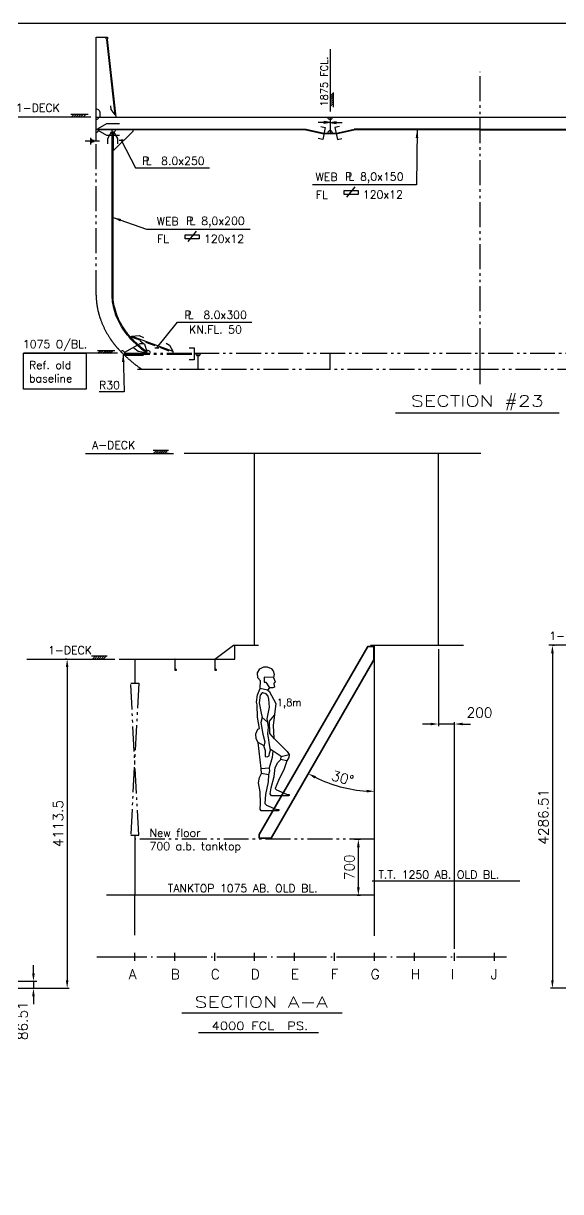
# Model space of a CAD drawing. Extents: x -86245 to 167090, y -69122 to 55245.
# Drawn here: x 12609 to 19328, y 14501 to 29100 of the extents above; entities that cross this region are included whole.
import ezdxf
from ezdxf.enums import TextEntityAlignment as Align

# ---------------------------------------------------------------- set-up
doc = ezdxf.new("R2010")
doc.units = 0
doc.header["$LTSCALE"] = 250
for name, pattern in [('CENTER', [3, 2.5, -0.25, 0, -0.25]), ('DASHED', [0.75, 0.5, -0.25]), ('PHANTOM', [2.1, 1.25, -0.2, 0.125, -0.2, 0.125, -0.2])]:
    doc.linetypes.add(name, pattern=pattern)
doc.layers.get('0').update_dxf_attribs({"linetype": 'CONTINUOUS'})
doc.layers.get('DEFPOINTS').update_dxf_attribs({"linetype": 'CONTINUOUS'})
doc.layers.add('HEL-035', color=2, linetype='CONTINUOUS', lineweight=35)
for name, color, linetype in [('LASTLUKE', 1, 'CONTINUOUS'), ('MANN', 1, 'CONTINUOUS'), ('Ramme', 7, 'CONTINUOUS'), ('S0CO1', 1, 'CONTINUOUS'), ('S0CO2', 2, 'CONTINUOUS'), ('S0CO3', 3, 'CONTINUOUS'), ('S0CO5', 4, 'CONTINUOUS'), ('S0DA1', 1, 'DASHED'), ('S0DIM', 2, 'CONTINUOUS'), ('S0PH1', 1, 'PHANTOM'), ('S0PH2', 2, 'PHANTOM'), ('S0TX2', 2, 'CONTINUOUS')]:
    doc.layers.add(name, color=color, linetype=linetype)
doc.styles.add('ROMANS', font='romans.shx', dxfattribs={"height": 125})
doc.dimstyles.new('ORGINAL', dxfattribs={"dimscale": 50, "dimtxt": 2, "dimasz": 2, "dimexe": 0.5, "dimexo": 1, "dimgap": 1, "dimtad": 1, "dimdsep": 46, "dimtxsty": 'ROMANS', "dimcen": 0, "dimclrd": 1, "dimclre": 1, "dimclrt": 2, "dimadec": 0, "dimazin": 0, "dimtfac": 1, "dimtmove": 2, "dimatfit": 3, "dimfxl": 1, "dimtvp": 100, "dimtolj": 1, "dimarcsym": 0})
doc.dimstyles.get("Standard").update_dxf_attribs({"dimscale": 50, "dimtxt": 125, "dimasz": 2, "dimexe": 0.5, "dimexo": 1, "dimgap": 1, "dimtad": 1, "dimdsep": 46, "dimtxsty": 'ROMANS', "dimcen": 1.5, "dimclrd": 1, "dimclre": 1, "dimclrt": 2, "dimazin": 2, "dimtfac": 1, "dimtmove": 2, "dimatfit": 3, "dimfxl": 1, "dimtvp": 100, "dimtolj": 1, "dimarcsym": 0})

# ---------------------------------------------------------------- blocks, each defined once
blk = doc.blocks.new('A$C53AA512B')
at = {"layer": 'MANN'}
for p, q in [((-46, 1722), (-17, 1772)), ((-17, 1772), (32, 1799)), ((32, 1799), (74, 1800)), ((74, 1800), (124, 1779)), ((124, 1779), (150, 1747)), ((-42, 1662), (-46, 1722)), ((-11, 1624), (-42, 1662)), ((-15, 1528), (-11, 1624)), ((154, 1667), (37, 1668)), ((37, 1668), (38, 1608)), ((38, 1608), (57, 1606)), ((57, 1606), (103, 1536)), ((150, 1747), (161, 1709)), ((161, 1709), (154, 1667)), ((154, 1667), (174, 1611)), ((174, 1611), (169, 1600)), ((-48, 1451), (-15, 1528)), ((80, 1508), (-15, 1528)), ((13, 1473), (-15, 1443)), ((22, 1474), (13, 1473)), ((60, 1460), (22, 1474)), ((102, 1537), (80, 1508)), ((80, 1508), (100, 1497)), ((100, 1497), (184, 1341)), ((145, 1536), (102, 1537)), ((164, 1547), (145, 1536)), ((160, 1598), (156, 1587)), ((156, 1587), (164, 1547)), ((169, 1600), (160, 1598)), ((-61, 1356), (-48, 1451)), ((-51, 1323), (-61, 1356)), ((-45, 1170), (-51, 1323)), ((-15, 1443), (-26, 1350)), ((-26, 1350), (-1, 1219)), ((86, 1431), (60, 1460)), ((97, 1394), (86, 1431)), ((102, 1295), (97, 1394)), ((184, 1341), (149, 1064)), ((-22, 1030), (-45, 1170)), ((-1, 1219), (10, 1164)), ((8, 1172), (84, 1105)), ((74, 1151), (102, 1295)), ((103, 1119), (164, 1194)), ((-43, 1018), (-22, 1030)), ((10, 1164), (-5, 1102)), ((-5, 1102), (19, 957)), ((84, 1103), (74, 1151)), ((82, 963), (91, 1044)), ((91, 1044), (84, 1103)), ((106, 965), (103, 1119)), ((149, 1064), (157, 908)), ((-67, 960), (-43, 1018)), ((-64, 898), (-67, 960)), ((-39, 853), (-64, 898)), ((19, 957), (43, 861)), ((96, 892), (82, 963)), ((99, 849), (96, 892)), ((166, 898), (106, 965)), ((165, 899), (323, 743)), ((35, 811), (-39, 853)), ((-1, 529), (-39, 853)), ((43, 861), (34, 802)), ((34, 802), (50, 752)), ((50, 752), (48, 679)), ((115, 756), (99, 849)), ((103, 721), (115, 756)), ((249, 680), (113, 769)), ((145, 751), (137, 665)), ((323, 743), (350, 705)), ((48, 679), (75, 674)), ((75, 674), (99, 688)), ((137, 665), (98, 535)), ((99, 688), (103, 721)), ((176, 541), (207, 603)), ((207, 603), (247, 642)), ((247, 642), (249, 680)), ((317, 625), (247, 642)), ((249, 680), (350, 705)), ((319, 623), (288, 524)), ((345, 664), (319, 623)), ((350, 705), (345, 664)), ((-23, 417), (3, 467)), ((-1, 527), (98, 535)), ((3, 467), (-1, 529)), ((90, 449), (4, 466)), ((92, 448), (86, 361)), ((105, 495), (92, 448)), ((98, 535), (105, 495)), ((161, 430), (176, 541)), ((288, 524), (216, 377)), ((-34, 349), (-23, 417)), ((-15, 238), (-34, 349)), ((86, 361), (53, 204)), ((125, 289), (161, 430)), ((216, 377), (176, 277)), ((-8, 93), (-15, 238)), ((53, 204), (44, 93)), ((113, 210), (125, 289)), ((128, 188), (113, 210)), ((340, 188), (128, 188)), ((176, 277), (192, 260)), ((192, 260), (318, 206)), ((318, 206), (349, 205)), ((349, 190), (340, 188)), ((349, 205), (349, 190)), ((-15, 22), (-8, 93)), ((0, 0), (-15, 22)), ((212, 0), (0, 0)), ((44, 93), (64, 72)), ((64, 72), (189, 18)), ((189, 18), (221, 17)), ((221, 2), (212, 0)), ((221, 17), (221, 2))]:
    blk.add_line(p, q, dxfattribs=at)
at = {"layer": 'S0CO1', "insert": (504, 1399), "char_height": 90, "attachment_point": 3, "style": 'ROMANS'}
blk.add_mtext_dynamic_manual_height_columns('1,8m', width=267.39, gutter_width=625, heights=[0], dxfattribs=at)
blk = doc.blocks.new('*X7')
at = {"color": 0}
for p, q in [((13410, 17177), (13450, 17217)), ((13439, 17177), (13479, 17217)), ((13467, 17177), (13507, 17217)), ((13495, 17177), (13535, 17217)), ((13523, 17177), (13563, 17217)), ((13552, 17177), (13592, 17217))]:
    blk.add_line(p, q, dxfattribs=at)
blk = doc.blocks.new('TYKK')
at = {"layer": 'S0CO1'}
for p, q in [((-2.04, 0.82), (2.04, 0.82)), ((-2.04, 0), (2.04, 0))]:
    blk.add_line(p, q, dxfattribs=at)
at = {"layer": 'S0CO1', "xscale": 0.0204, "yscale": 0.0204, "zscale": 0.0204}
blk.add_blockref('*X7', (-275.41, -350.41), dxfattribs=at)
blk = doc.blocks.new('*D73')
at = {"layer": 'DEFPOINTS', "color": 0, "transparency": 16777216}
for p in [(17001, 21329), (16992, 21145), (16434, 19603), (15706, 18918), (17001, 18379)]:
    blk.add_point(p, dxfattribs=at)
at = {"layer": 'S0CO1', "color": 1, "lineweight": -2, "transparency": 16777216}
blk.add_arc((17001, 21162), 1658, 243.4554, 266.5446, dxfattribs=at)
at = {"layer": 'S0CO1', "color": 1, "transparency": 16777216}
for points in [[(16252, 19663), (16268, 19693), (16172, 19725)], [(16902, 19523), (16901, 19489), (17001, 19503)]]:
    blk.add_solid(points, dxfattribs=at)
at = {"layer": 'S0CO1', "color": 2, "transparency": 16777216, "insert": (16601, 19668), "char_height": 125, "attachment_point": 5, "rotation": 345, "style": 'ROMANS'}
blk.add_mtext('\\A1;30°', dxfattribs=at)
blk = doc.blocks.new('*D76')
at = {"layer": 'DEFPOINTS', "color": 0, "transparency": 16777216}
for p in [(17801, 21329), (17801, 20344), (18001, 17483)]:
    blk.add_point(p, dxfattribs=at)
at = {"layer": 'S0CO1', "color": 1, "lineweight": -2, "transparency": 16777216}
for p, q in [((17801, 21279), (17801, 20319)), ((17701, 20344), (17601, 20344)), ((18001, 20344), (17801, 20344)), ((18001, 17533), (18001, 20369)), ((18101, 20344), (18201, 20344))]:
    blk.add_line(p, q, dxfattribs=at)
at = {"layer": 'S0CO1', "color": 1, "transparency": 16777216}
for points in [[(17701, 20361), (17701, 20328), (17801, 20344)], [(18101, 20361), (18101, 20328), (18001, 20344)]]:
    blk.add_solid(points, dxfattribs=at)
at = {"layer": 'S0CO1', "color": 2, "transparency": 16777216, "insert": (18313, 20487), "char_height": 125, "attachment_point": 5, "style": 'ROMANS'}
blk.add_mtext('\\A1;200', dxfattribs=at)
blk = doc.blocks.new('*D97')
at = {"layer": 'DEFPOINTS', "color": 0, "transparency": 16777216}
for p in [(11995, 17129), (11876, 17042), (12735, 17042)]:
    blk.add_point(p, dxfattribs=at)
at = {"layer": 'S0CO1', "color": 1, "lineweight": -2, "transparency": 16777216}
for p, q in [((12735, 17229), (12735, 17329)), ((12045, 17129), (12760, 17129)), ((12735, 17129), (12735, 17042)), ((11926, 17042), (12760, 17042)), ((12735, 16942), (12735, 16842))]:
    blk.add_line(p, q, dxfattribs=at)
at = {"layer": 'S0CO1', "color": 1, "transparency": 16777216}
for points in [[(12719, 17229), (12752, 17229), (12735, 17129)], [(12719, 16942), (12752, 16942), (12735, 17042)]]:
    blk.add_solid(points, dxfattribs=at)
at = {"layer": 'S0CO1', "color": 2, "transparency": 16777216, "insert": (12599, 16636), "char_height": 125, "attachment_point": 5, "rotation": 90, "style": 'ROMANS'}
blk.add_mtext('\\A1;86.51', dxfattribs=at)
blk = doc.blocks.new('*D98')
at = {"layer": 'DEFPOINTS', "color": 0, "transparency": 16777216}
for p in [(16699, 18904), (16798, 18904), (16734, 18204)]:
    blk.add_point(p, dxfattribs=at)
at = {"layer": 'S0CO1', "color": 1, "lineweight": -2, "transparency": 16777216}
for p, q in [((16749, 18904), (16823, 18904)), ((16798, 18304), (16798, 18804)), ((16784, 18204), (16823, 18204))]:
    blk.add_line(p, q, dxfattribs=at)
at = {"layer": 'S0CO1', "color": 1, "transparency": 16777216}
for points in [[(16781, 18804), (16815, 18804), (16798, 18904)], [(16781, 18304), (16815, 18304), (16798, 18204)]]:
    blk.add_solid(points, dxfattribs=at)
at = {"layer": 'S0CO1', "color": 2, "transparency": 16777216, "insert": (16686, 18554), "char_height": 125, "attachment_point": 5, "rotation": 90, "style": 'ROMANS'}
blk.add_mtext('\\A1;700', dxfattribs=at)
blk = doc.blocks.new('ST10011')
at = {"layer": 'S0CO1'}
for p, q in [((4.24, 0.65), (-0.08, 0.65)), ((0, 0), (0.65, 0.65)), ((0.6, 0), (1.25, 0.65)), ((1.2, 0), (1.85, 0.65)), ((1.8, 0), (2.45, 0.65)), ((2.4, 0), (3.05, 0.65)), ((3, 0), (3.65, 0.65))]:
    blk.add_line(p, q, dxfattribs=at)
blk = doc.blocks.new('asdasd')
at = {"layer": 'S0TX2', "color": 1}
for p, q in [((-2190, -380), (-2190, -245)), ((-2190, -245), (-1718, -245)), ((-1718, -380), (-2190, -380)), ((-2097, -477), (-1815, -119)), ((-1718, -245), (-1718, -380))]:
    blk.add_line(p, q, dxfattribs=at)
at = {"layer": 'S0TX2', "style": 'ROMANS'}
for s, p in [('WEB', (-2784, 210)), ('FL', (-2943, -388))]:
    blk.add_text(s, height=270, dxfattribs=at).set_placement(p, align=Align.MIDDLE)
for s, p in [('P', (-2160, 91)), ('L', (-2047, 91))]:
    blk.add_text(s, height=270, dxfattribs=at).set_placement(p)
for tag, p in [('XX.X', (-1654, 86)), ('FL.ST.', (-1559, -518))]:
    blk.add_attdef(tag, p, '', height=270, dxfattribs=at)
blk = doc.blocks.new('PLDIM2')
at = {"layer": 'S0TX2', "style": 'ROMANS'}
for s, p in [('P', (-19, 0)), ('L', (23, 0))]:
    blk.add_text(s, height=100, dxfattribs=at).set_placement(p)
blk.add_attdef('XX.X', (168, -1), '', height=100, dxfattribs=at)
blk = doc.blocks.new('ST10005')
at = {"color": 1}
for p, q in [((0, 0), (2, 0.32)), ((0, 0), (2, -0.32)), ((0, 0), (4, 0)), ((2, 0.32), (2, -0.32))]:
    blk.add_line(p, q, dxfattribs=at)
blk.add_solid([(0, 0), (2, 0.32), (0, 0), (2, -0.32)], dxfattribs=at)
blk = doc.blocks.new('A$C740A3FCF')
at = {"layer": 'S0CO2'}
for p, q in [((-1.73, -1.7), (-1.73, 1.7)), ((0, 0), (-1.73, 1)), ((0, 0), (-1.73, -1)), ((0, 0.6), (0, -0.6))]:
    blk.add_line(p, q, dxfattribs=at)
blk = doc.blocks.new('FF')
at = {"color": 0}
blk.add_lwpolyline([(0, 0), (140, 0), (140, -23, -0.767327), (129, -26), (120, -10, 0.267949), (114, -7), (0, -7)], format="xyb", close=True, dxfattribs=at)
blk = doc.blocks.new('A$C2FFD724B')
at = {"layer": 'S0PH1', "color": 8}
for p, q in [((-4441, 0), (-3575, 0)), ((-3575, 0), (3575, 0)), ((-3525, -197), (-3525, 0)), ((-1875, -197), (-1875, 0)), ((0, -197), (0, 0)), ((1875, -197), (1875, 0)), ((3525, -197), (3525, 0)), ((4441, 0), (3575, 0)), ((-4441, -12), (-3575, -12)), ((4441, -12), (3575, -12)), ((-4282, -197), (4258, -197)), ((0, -385), (0, -197))]:
    blk.add_line(p, q, dxfattribs=at)
for points in [[(-4232, -197, -0.030949), (-4390, -75, -0.027325), (-4512, 43, -0.036057), (-4618, 175, -0.030742), (-4690, 296, -0.035199), (-4746, 425, -0.039449), (-4786, 574, -0.045296), (-4800, 728), (-4800, 2652)], [(4232, -197, 0.030949), (4390, -75, 0.027325), (4512, 43, 0.036057), (4618, 175, 0.030742), (4690, 296, 0.035199), (4746, 425, 0.039449), (4786, 574, 0.045296), (4800, 728), (4800, 2652)]]:
    blk.add_lwpolyline(points, format="xyb", dxfattribs=at)
for points in [[(-4210, -27), (-4441, -27), (-4441, 13), (-4250, 123), (-4210, 123)], [(-3637, 69), (-3575, 69), (-3575, -81), (-3637, -81)], [(3637, 69), (3575, 69), (3575, -81), (3637, -81)], [(4210, -27), (4441, -27), (4441, 13), (4250, 123), (4210, 123)]]:
    blk.add_lwpolyline(points, dxfattribs=at)
for centre in [(-3525, 0), (3525, 0)]:
    blk.add_arc(centre, 30, 180, 0, dxfattribs=at)
blk = doc.blocks.new('*D120')
at = {"layer": 'DEFPOINTS', "color": 0, "transparency": 16777216}
for p in [(19179, 21329), (19225, 17042), (20061, 17042)]:
    blk.add_point(p, dxfattribs=at)
at = {"layer": 'S0CO1', "color": 1, "lineweight": -2, "transparency": 16777216}
for p, q in [((19229, 21329), (19250, 21329)), ((19225, 21229), (19225, 17142)), ((20011, 17042), (19200, 17042))]:
    blk.add_line(p, q, dxfattribs=at)
at = {"layer": 'S0CO1', "color": 1, "transparency": 16777216}
for points in [[(19208, 21229), (19241, 21229), (19225, 21329)], [(19208, 17142), (19241, 17142), (19225, 17042)]]:
    blk.add_solid(points, dxfattribs=at)
at = {"layer": 'S0CO1', "color": 2, "transparency": 16777216, "insert": (19112, 19185), "char_height": 125, "attachment_point": 5, "rotation": 90, "style": 'ROMANS'}
blk.add_mtext('\\A1;4286.51', dxfattribs=at)
blk = doc.blocks.new('*D123')
at = {"layer": 'DEFPOINTS', "color": 0, "transparency": 16777216}
for p in [(13204, 21156), (12407, 17042), (13157, 17042)]:
    blk.add_point(p, dxfattribs=at)
at = {"layer": 'S0CO1', "color": 1, "lineweight": -2, "transparency": 16777216}
for p, q in [((13154, 21156), (13132, 21156)), ((13157, 21056), (13157, 17142)), ((12457, 17042), (13182, 17042))]:
    blk.add_line(p, q, dxfattribs=at)
at = {"layer": 'S0CO1', "color": 1, "transparency": 16777216}
for points in [[(13140, 21056), (13173, 21056), (13157, 21156)], [(13140, 17142), (13173, 17142), (13157, 17042)]]:
    blk.add_solid(points, dxfattribs=at)
at = {"layer": 'S0CO1', "color": 2, "transparency": 16777216, "insert": (13044, 19099), "char_height": 125, "attachment_point": 5, "rotation": 90, "style": 'ROMANS'}
blk.add_mtext('\\A1;4113.5', dxfattribs=at)

msp = doc.modelspace()

# ---------------------------------------------------------------- linework, layer by layer
at = {"layer": 'HEL-035'}
msp.add_lwpolyline([(15558.951, 18963.073), (16915.053, 21311.912), (16991.726, 21311.912), (16991.726, 21144.713), (15706.342, 18918.364), (15558.951, 18918.364)], close=True, dxfattribs=at)
at = {"layer": 'LASTLUKE', "color": 2}
for p, q in [((14001.441, 17383.184), (14001.441, 17483.184)), ((14501.441, 17383.184), (14501.441, 17483.184)), ((15001.441, 17383.184), (15001.441, 17483.184)), ((15501.441, 17383.184), (15501.441, 17483.184)), ((16001.441, 17383.184), (16001.441, 17483.184)), ((16501.441, 17383.184), (16501.441, 17483.184)), ((17001.441, 17383.184), (17001.441, 17483.184)), ((17501.441, 17383.184), (17501.441, 17483.184)), ((18001.441, 17383.184), (18001.441, 17483.184)), ((18501.441, 17383.184), (18501.441, 17483.184))]:
    msp.add_line(p, q, dxfattribs=at)
at = {"layer": 'Ramme', "color": 6}
msp.add_lwpolyline([(0, 0), (41450, 0), (41450, 29100), (0, 29100)], close=True, dxfattribs=at)
at = {"layer": 'S0CO1'}
for p, q in [((13756.013, 27958.574), (13651.233, 28897.883)), ((13769.421, 27928.574), (13661.172, 28898.991)), ((13519.421, 27778.574), (16144.421, 27778.574)), ((16143.323, 27768.574), (13544.421, 27768.574)), ((16143.323, 27768.574), (16367.252, 27718.812)), ((16144.421, 27778.574), (16369.421, 27728.574)), ((16519.421, 27728.574), (16744.421, 27778.574)), ((16521.59, 27718.812), (16745.519, 27768.574)), ((18319.421, 27778.574), (16744.421, 27778.574)), ((18319.421, 27768.574), (16745.519, 27768.574)), ((18319.421, 27778.574), (19894.421, 27778.574)), ((18319.421, 27768.574), (19893.323, 27768.574)), ((13561.516, 27628.574), (13380.393, 27628.574)), ((13965.842, 25190.442), (14476.233, 25002.126))]:
    msp.add_line(p, q, dxfattribs=at)
for points in [[(13766.075, 27958.574), (13756.013, 27958.574), (13708.578, 28022.995), (13703.472, 28068.775)], [(13665.427, 27593.956), (13665.424, 27661.299), (13712.921, 27743.573), (13737.921, 27743.574), (13785.424, 27661.304), (13785.427, 27593.961)], [(16328.18, 27809.446), (16384.606, 27796.908), (16352.067, 27650.479), (16295.642, 27663.018)], [(16560.662, 27809.446), (16504.237, 27796.908), (16536.775, 27650.479), (16593.201, 27663.018)], [(13951.798, 25175.653), (13965.842, 25190.442), (14056.851, 25198.494), (14109.76, 25174.113)], [(14070.876, 25133.794), (14121.898, 25089.84), (14153.228, 25000.155), (14136.911, 24981.214), (14043.576, 24998.924), (13992.555, 25042.878)], [(14396.89, 25103.728), (14436.571, 25078.869), (14476.233, 25002.126), (14476.233, 24976.584)], [(12654.334, 21155.73), (13753.07, 21155.73)]]:
    msp.add_lwpolyline(points, dxfattribs=at)
for points in [[(13569.421, 27928.574), (13569.421, 27978.574, 0.414213624), (13519.421, 28028.574)], [(14155.662, 24976.584, -0.021553684), (14060.066, 25052.609, -0.027325), (13954.179, 25155.199, -0.036057), (13866.455, 25264.909, -0.030742), (13806.567, 25364.604, -0.035199), (13761.715, 25468.046, -0.039449), (13730.116, 25586.871, -0.045296), (13719.421, 25704.686), (13719.421, 27768.574)], [(14149.601, 24995.945, -0.018654762), (14067.933, 25061.67, -0.026579295), (13960.357, 25166.525, -0.037161374), (13876.342, 25271.709, -0.030742), (13817.214, 25370.14, -0.035199), (13773.033, 25472.034, -0.039449), (13741.92, 25589.032, -0.045296), (13731.421, 25704.686), (13731.421, 27743.574)]]:
    msp.add_lwpolyline(points, format="xyb", dxfattribs=at)
msp.add_lwpolyline([(13731.421, 27738.574), (13731.421, 27518.574), (13746.421, 27518.574), (13981.421, 27753.574), (13981.421, 27768.574), (13761.421, 27768.574, -0.414213536)], format="xyb", close=True, dxfattribs=at)
msp.add_lwpolyline([(13394.719, 24527.634), (12610.818, 24527.634), (12610.818, 24976.584), (13394.719, 24976.584)], close=True, dxfattribs=at)
for centre, radius, start, end in [((13519.421, 27928.574), 30, 270.0000051, 0), ((16444.421, 27928.574), 30, 180, 0), ((13519.421, 27768.574), 30, 270.0000051, 0), ((16444.421, 27728.574), 30, 0, 180), ((13848.513, 24976.584), 30, 0, 134.4154508), ((14167.634, 24982.538), 29.562, 348.3791881, 143.3207556)]:
    msp.add_arc(centre, radius, start, end, dxfattribs=at)
at = {"layer": 'S0CO2'}
msp.add_lwpolyline([(16519.421, 27718.574), (16369.421, 27718.574), (16369.421, 27728.574), (16519.421, 27728.574)], close=True, dxfattribs=at)
for points in [[(14520.381, 21015.73, 0.773343747), (14522.442, 21023.194), (14511.441, 21029.545, -0.267949192), (14509.441, 21033.009), (14509.441, 21155.73), (14501.441, 21155.73), (14501.441, 21015.73), (14520.502, 21015.73)], [(15020.381, 21015.73, 0.773343747), (15022.442, 21023.194), (15011.441, 21029.545, -0.267949192), (15009.441, 21033.009), (15009.441, 21155.73), (15001.441, 21155.73), (15001.441, 21015.73), (15020.502, 21015.73)]]:
    msp.add_lwpolyline(points, format="xyb", dxfattribs=at)
at = {"layer": 'S0CO3'}
msp.add_line((17001.441, 17698.506), (17001.441, 18378.739), dxfattribs=at)
at = {"layer": 'S0CO5'}
for p, q in [((13519.421, 27928.574), (23119.421, 27928.574)), ((16444.421, 27928.574), (16444.421, 27728.574)), ((15001.441, 21155.73), (15236.441, 21328.739)), ((15236.441, 21328.739), (15551.441, 21328.739)), ((15251.441, 21155.73), (15251.441, 21328.739)), ((17001.441, 18378.739), (17001.441, 21328.739)), ((13807.211, 21155.73), (15251.441, 21155.73)), ((14001.441, 21155.73), (14001.441, 20853.739)), ((14001.441, 18953.739), (14001.441, 18203.739)), ((18816.542, 18378.739), (16971.441, 18378.739)), ((17001.441, 18203.739), (13649.153, 18203.739)), ((14001.441, 17707.255), (14001.441, 18203.739))]:
    msp.add_line(p, q, dxfattribs=at)
msp.add_lwpolyline([(13519.421, 27628.574), (13519.421, 27901.583), (13519.421, 28928.574)], dxfattribs=at)
at = {"layer": 'S0CO5', "flags": 128}
for points in [[(14619.061, 23728.739), (18329.545, 23728.739)], [(15501.441, 21328.739), (15501.441, 23728.739)], [(17801.441, 21328.739), (17801.441, 23728.739)], [(16951.441, 21328.739), (18113.132, 21328.739)]]:
    msp.add_lwpolyline(points, dxfattribs=at)
at = {"layer": 'S0DA1'}
msp.add_line((13958.649, 25183.119), (14476.233, 24991.898), dxfattribs=at)
at = {"layer": 'S0DIM', "color": 1}
msp.add_line((16444.421, 28777.321), (16444.421, 27998.345), dxfattribs=at)
for points in [[(13451.485, 27928.574), (12510.708, 27928.574)], [(13787.368, 24976.584), (12610.818, 24976.584)], [(20120.157, 21328.739), (19179.379, 21328.739)]]:
    msp.add_lwpolyline(points, dxfattribs=at)
at = {"layer": 'S0PH1'}
for p, q in [((18319.421, 24976.584), (18319.421, 28492.895)), ((10623.328, 17128.739), (12778.251, 17128.739))]:
    msp.add_line(p, q, dxfattribs=at)
msp.add_lwpolyline([(13812.719, 27698.574), (13652.674, 27698.574), (13544.421, 27761.074), (13544.421, 27786.074), (13652.674, 27848.574), (13812.719, 27848.574)], dxfattribs=at)
msp.add_lwpolyline([(14051.441, 20853.739), (13951.441, 18953.739), (14051.441, 18953.739), (13951.441, 20853.739)], close=True, dxfattribs=at)
at = {"layer": 'S0PH2', "color": 6}
msp.add_line((17001.441, 18903.739), (14001.441, 18903.739), dxfattribs=at)
at = {"layer": 'S0TX2', "color": 1}
for p, q in [((17262.014, 24231.912), (19310.806, 24231.912)), ((14484.77, 23719.734), (13388.127, 23719.734)), ((16595.007, 16730.579), (14591.023, 16730.579)), ((16298.03, 16484.728), (14798.573, 16484.728))]:
    msp.add_line(p, q, dxfattribs=at)
at = {"layer": 'S0TX2', "color": 1, "linetype": 'CENTER'}
msp.add_line((13526.373, 17433.184), (18696.353, 17433.184), dxfattribs=at)
at = {"layer": 'S0TX2', "color": 1}
for points in [[(13807.154, 27638.747), (13855.462, 27638.747), (13830.462, 27638.747), (14010.649, 27292.872), (14938.321, 27292.872)], [(14253.758, 25043.291), (14302.066, 25043.291), (14277.066, 25043.291), (14538.302, 25367.822), (15465.974, 25367.822)]]:
    msp.add_lwpolyline(points, dxfattribs=at)

# ---------------------------------------------------------------- block references
at = {"layer": 'S0CO1', "yscale": 37.5, "zscale": 37.5, "rotation": 180}
for xscale in [37.5, -37.5]:
    msp.add_blockref('ST10005', (16444.421, 27862.56), dxfattribs=dict(at, xscale=xscale))
at = {"layer": 'S0CO1', "xscale": 0.3703702999991947, "yscale": 0.3703702999991947, "zscale": 0.3703702999991947}
for p, values in [((17431.186, 27102.717), {'XX.X': '8,0x150', 'FL.ST.': '120x12'}), ((15445.429, 26549.035), {'XX.X': '8,0x200', 'FL.ST.': '120x12'})]:
    msp.add_blockref('asdasd', p, dxfattribs=at).add_auto_attribs(values)
at = {"layer": 'S0CO1'}
msp.add_blockref('A$C53AA512B', (15583.555, 19259.862), dxfattribs=at)
at = {"layer": 'S0CO2'}
msp.add_blockref('FF', (13519.421, 28928.574), dxfattribs=at)
at = {"layer": 'S0CO2', "xscale": -25, "yscale": 25, "zscale": 25, "rotation": 180.0000000000094}
msp.add_blockref('A$C740A3FCF', (13491.561, 27628.574), dxfattribs=at)
at = {"layer": 'S0DIM', "extrusion": (0, 0, -1), "xscale": 45, "yscale": 45, "zscale": -45, "rotation": 270}
msp.add_blockref('TYKK', (-16481.141, 28145.593), dxfattribs=at)
at = {"layer": 'S0DIM', "xscale": 50, "yscale": 50, "zscale": 50}
for p in [(13206.307, 27928.574), (13542.19, 24976.584)]:
    msp.add_blockref('ST10011', p, dxfattribs=at)
at = {"layer": 'S0PH1'}
msp.add_blockref('A$C2FFD724B', (18319.421, 24976.584), dxfattribs=at)
at = {"layer": 'S0TX2'}
ref = msp.add_blockref('PLDIM2', (14115.121, 27332.924), dxfattribs=at)
ref.add_attrib('XX.X', '8.0x250', (14332.117, 27331.465), dxfattribs={"height": 100, "style": 'ROMANS'})
ref = msp.add_blockref('PLDIM2', (14642.775, 25407.874), dxfattribs=at)
ref.add_attrib('XX.X', '8.0x300', (14859.771, 25406.415), dxfattribs={"height": 100, "style": 'ROMANS'})
at = {"layer": 'S0TX2', "xscale": 47.25, "yscale": 47.25, "zscale": 47.25}
for p in [(14329.342, 23728.739), (13558.927, 21155.73)]:
    msp.add_blockref('TYKK', p, dxfattribs=at)

# ---------------------------------------------------------------- texts
at = {"layer": 'S0CO1', "color": 3, "linetype": 'ByBlock', "style": 'ROMANS'}
for s, p in [('A', (13927.138, 17155.051)), ('B', (14452.341, 17155.051)), ('C', (14952.341, 17155.051)), ('D', (15452.341, 17155.051)), ('E', (15952.341, 17155.051)), ('F', (16452.341, 17155.051)), ('G', (16952.341, 17155.051)), ('H', (17452.341, 17155.051)), ('I', (17952.341, 17155.051)), ('J', (18452.341, 17155.051))]:
    msp.add_text(s, height=125, dxfattribs=at).set_placement(p)
at = {"layer": 'S0DIM', "style": 'ROMANS', "text_generation_flag": 6}
msp.add_text('1875 FCL.', height=90, rotation=270, dxfattribs=at).set_placement((16414.671, 28060.837))
at = {"layer": 'S0DIM', "style": 'ROMANS'}
msp.add_text('R30', height=100, dxfattribs=at).set_placement((13555.217, 24529.797))
at = {"layer": 'S0TX2', "style": 'ROMANS'}
for s, p in [('1-DECK', (12516.155, 27994.29)), ('1075 O/BL.', (12603.371, 25041.091)), ('A-DECK', (13467.988, 23779.991)), ('1-DECK', (19184.826, 21394.454)), ('1-DECK', (12918.248, 21215.988)), ('T.T. 1250 AB. OLD BL.', (17048.371, 18411.777)), ('TANKTOP 1075 AB. OLD BL.', (14415.809, 18241.404))]:
    msp.add_text(s, height=100, dxfattribs=at).set_placement(p)
msp.add_text('KN.FL. 50', height=100, dxfattribs=at).set_placement((15011.743, 25274.331), align=Align.MIDDLE)
at = {"layer": 'S0TX2', "color": 4, "style": 'ROMANS', "width": 1.35}
for s, p in [('SECTION #23', (18286.41, 24371.624)), ('SECTION A-A', (15583.327, 16870.291))]:
    msp.add_text(s, height=140, dxfattribs=at).set_placement(p, align=Align.MIDDLE)
at = {"layer": 'S0TX2', "style": 'ROMANS', "width": 1.2}
msp.add_text('4000 FCL  PS.', height=100, dxfattribs=at).set_placement((15566.937, 16572.044), align=Align.MIDDLE)
at = {"layer": 'S0TX2', "char_height": 100, "attachment_point": 1, "style": 'ROMANS'}
for s, width, insert in [('Ref. old\\Pbaseline', 1100.86708, (12679.86, 24880.384)), ('New floor\\P700 a.b. tanktop', 1962.17804, (14186.687, 19034.651))]:
    msp.add_mtext_dynamic_manual_height_columns(s, width=width, gutter_width=625, heights=[0], dxfattribs=dict(at, insert=insert))

# ---------------------------------------------------------------- dimensions: what is measured, and where the dimension line sits
at = {"layer": 'S0CO1'}
dim = msp.add_angular_dim_2l(base=(16434.232, 19603.144), line1=((17001.441, 18378.739), (17001.441, 21328.739)), line2=((16991.726, 21144.713), (15706.342, 18918.364)), dimstyle='STANDARD', dxfattribs=at)
dim.commit()
dim.dimension.update_dxf_attribs({"geometry": '*D73', "text_midpoint": (16601.33, 19668.306)})
dim = msp.add_linear_dim(base=(17801.441, 20344.194), p1=(18001.441, 17483.184), p2=(17801.441, 21328.739), dimstyle='STANDARD', dxfattribs=at)
dim.commit()
dim.dimension.update_dxf_attribs({"geometry": '*D76', "text_midpoint": (18312.936, 20486.79), "dimtype": 160})
for base, p1, p2, picture, middle in [((19224.8326, 17042.2337), (19179.3788, 21328.7389), (20060.5289, 17042.2337), '*D120', (19112.3326, 19185.4863)), ((13156.607, 17042.234), (13203.702, 21155.73), (12406.969, 17042.234), '*D123', (13044.107, 19098.982)), ((16798.005, 18903.739), (16734.256, 18203.739), (16699.485, 18903.739), '*D98', (16685.505, 18553.739))]:
    dim = msp.add_linear_dim(base=base, p1=p1, p2=p2, angle=90, dimstyle='STANDARD', dxfattribs=at)
    dim.commit()
    dim.dimension.update_dxf_attribs({"geometry": picture, "text_midpoint": middle})
dim = msp.add_linear_dim(base=(12735.1974, 17042.2337), p1=(11995.4563, 17128.7389), p2=(11876.414, 17042.2337), angle=90, dimstyle='STANDARD', dxfattribs=at)
dim.commit()
dim.dimension.update_dxf_attribs({"geometry": '*D97', "text_midpoint": (12599.3993, 16635.7829), "dimtype": 160})

# ---------------------------------------------------------------- leaders
for points in [[(17532.47, 27768.574), (17523.819, 27083.495), (16225.365, 27083.495)], [(13731.421, 26673.079), (14146.975, 26529.813), (15445.429, 26529.813)]]:
    msp.add_leader(points, dimstyle='STANDARD', override={"dimtad": 0, "dimarcsym": 1}, dxfattribs=at)
at = {"layer": 'S0TX2', "color": 1}
msp.add_leader([(13855.54, 24969.594), (13870.323, 24497.228), (13557.153, 24497.228)], dimstyle='ORGINAL', dxfattribs=at)

doc.saveas('drawing.dxf')
